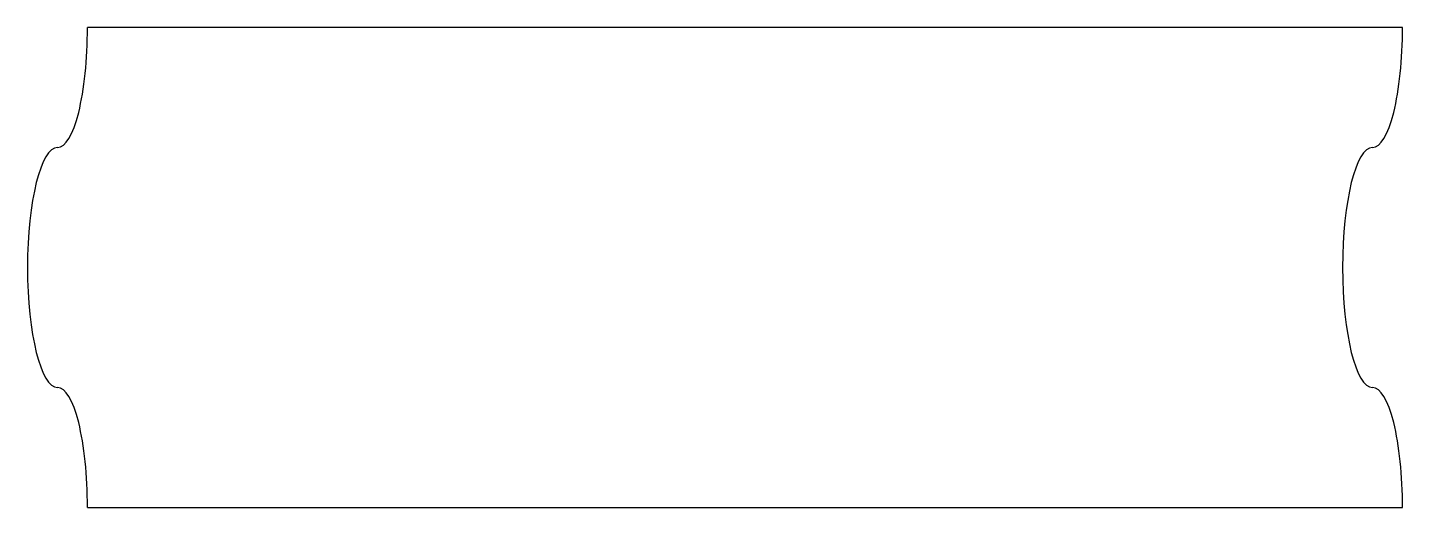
# Model space of a CAD drawing. Header units: millimetres. Extents: x -222 to 222, y -78 to 78.
import ezdxf

# ---------------------------------------------------------------- set-up
doc = ezdxf.new("R2010")
doc.units = ezdxf.units.MM
doc.layers.get('0').update_dxf_attribs({"linetype": 'CONTINUOUS'})

msp = doc.modelspace()

# ---------------------------------------------------------------- linework, layer by layer
for p, q in [((222.1875, 77.5), (-202.8125, 77.5)), ((-202.8125, -77.5), (222.1875, -77.5))]:
    msp.add_line(p, q)
for centre, start_param, end_param in [((-212.5, 77.5), 3.14159265, 4.71238898), ((212.5, 77.5), 3.14159265, 4.71238898), ((-212.5, 0), 0, 3.14159265), ((212.5, 0), 0, 3.14159265), ((-212.5, -77.5), 4.71238898, 6.28318531), ((212.5, -77.5), 4.71238898, 6.28318531)]:
    msp.add_ellipse(centre, major_axis=(0, 38.75), ratio=0.25, start_param=start_param, end_param=end_param)

doc.saveas('drawing.dxf')
